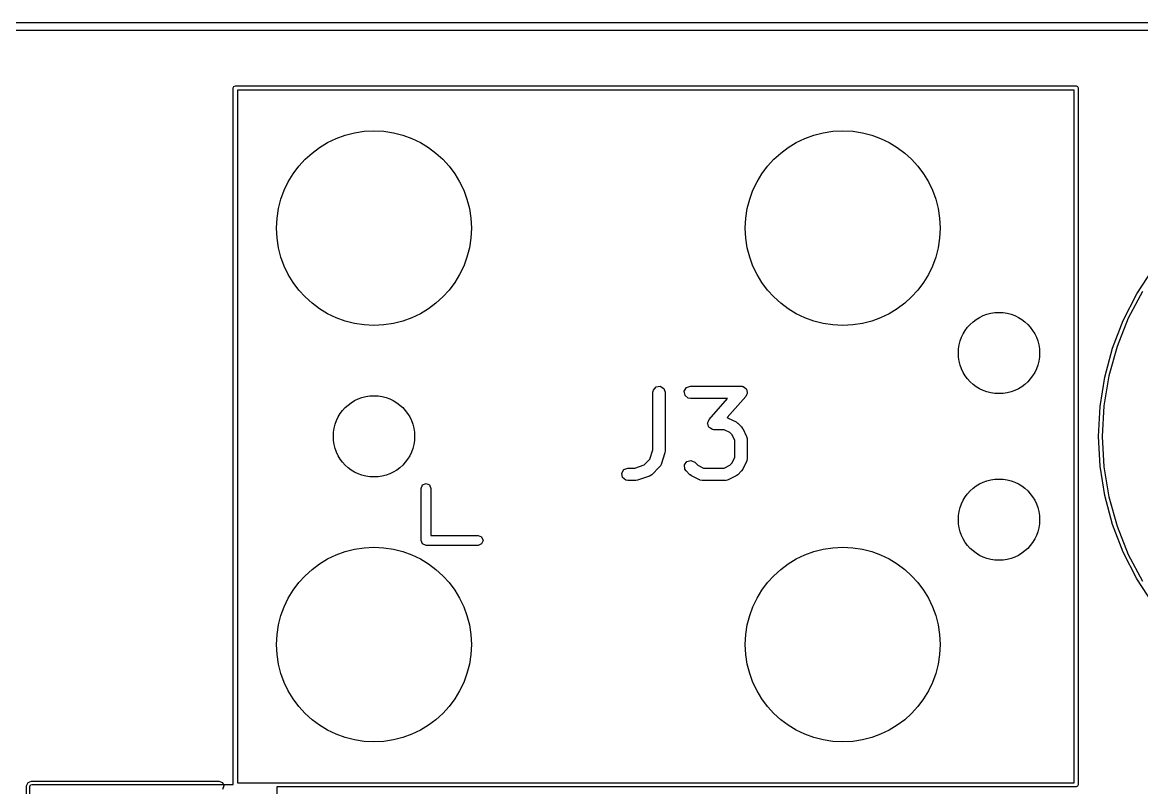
# Model space of a CAD drawing. Extents: x 3.67 to 6.5, y -4.53 to -1.6.
# Drawn here: x 5.646 to 6.183, y -2.137 to -1.77 of the extents above; entities that cross this region are included whole.
import ezdxf

# ---------------------------------------------------------------- set-up
doc = ezdxf.new("R2010")
doc.units = 0
doc.header["$MEASUREMENT"] = 0
doc.layers.add('BLACK', color=7, linetype='CONTINUOUS')

msp = doc.modelspace()

# ---------------------------------------------------------------- linework, layer by layer
at = {"layer": 'BLACK', "linetype": 'CONTINUOUS'}
for p, q in [((3.93701, -1.76969), (6.29921, -1.76969)), ((6.29921, -1.77362), (3.93701, -1.77362)), ((5.74705, -1.80118), (5.74734, -1.80049)), ((5.74705, -2.13563), (5.74705, -1.80118)), ((5.74734, -1.80049), (5.74803, -1.8002)), ((5.74803, -1.8002), (6.15157, -1.8002)), ((5.74902, -1.80217), (5.74902, -2.13484)), ((6.15059, -1.80217), (5.74902, -1.80217)), ((6.15059, -2.13484), (6.15059, -1.80217)), ((6.15157, -1.8002), (6.15227, -1.80049)), ((6.15227, -1.80049), (6.15256, -1.80118)), ((6.15256, -1.80118), (6.15256, -2.13583)), ((6.18073, -1.9001), (6.18853, -1.88809)), ((6.17423, -1.91286), (6.18073, -1.9001)), ((6.1835, -1.89888), (6.17665, -1.9118)), ((6.17665, -1.9118), (6.17124, -1.92539)), ((6.1691, -1.92623), (6.17423, -1.91286)), ((6.16539, -1.94006), (6.1691, -1.92623)), ((6.17124, -1.92539), (6.16733, -1.93947)), ((5.94997, -1.94479), (5.95196, -1.94444)), ((5.95196, -1.94444), (5.95371, -1.94545)), ((5.96454, -1.94509), (5.96644, -1.94439)), ((5.96644, -1.94439), (5.99081, -1.94439)), ((5.99081, -1.94439), (5.99125, -1.94447)), ((5.99125, -1.94447), (5.99139, -1.94445)), ((5.99139, -1.94445), (5.99149, -1.94451)), ((5.99149, -1.94451), (5.99182, -1.94457)), ((5.99182, -1.94457), (5.99243, -1.94508)), ((6.16315, -1.9542), (6.16539, -1.94006)), ((6.16733, -1.93947), (6.16496, -1.9539)), ((5.94849, -1.94735), (5.94867, -1.94634)), ((5.94849, -1.97499), (5.94849, -1.94735)), ((5.94867, -1.94634), (5.94997, -1.94479)), ((5.95371, -1.94545), (5.9544, -1.94735)), ((5.9544, -1.94735), (5.9544, -1.97547)), ((5.96353, -1.94683), (5.96454, -1.94509)), ((5.96388, -1.94882), (5.96353, -1.94683)), ((5.96543, -1.95012), (5.96388, -1.94882)), ((5.96644, -1.9503), (5.96543, -1.95012)), ((5.99304, -1.94929), (5.98408, -1.95953)), ((5.99243, -1.94508), (5.99311, -1.9455)), ((5.99332, -1.94855), (5.99304, -1.94929)), ((5.99311, -1.9455), (5.99319, -1.94572)), ((5.99319, -1.94572), (5.99337, -1.94587)), ((5.99372, -1.94786), (5.99332, -1.94855)), ((5.99337, -1.94587), (5.99351, -1.94665)), ((5.99351, -1.94665), (5.99377, -1.94741)), ((5.99377, -1.94741), (5.99368, -1.94763)), ((5.99368, -1.94763), (5.99372, -1.94786)), ((5.98431, -1.9503), (5.96644, -1.9503)), ((5.97547, -1.9604), (5.98431, -1.9503)), ((6.1624, -1.9685), (6.16315, -1.9542)), ((6.16496, -1.9539), (6.16417, -1.9685)), ((5.97518, -1.96114), (5.97547, -1.9604)), ((5.98408, -1.95953), (5.98432, -1.95957)), ((5.98432, -1.95957), (5.98446, -1.95968)), ((5.98446, -1.95968), (5.98464, -1.9597)), ((5.98464, -1.9597), (5.98838, -1.96158)), ((5.97474, -1.96228), (5.97482, -1.96206)), ((5.97499, -1.96304), (5.97474, -1.96228)), ((5.97478, -1.96183), (5.97518, -1.96114)), ((5.97482, -1.96206), (5.97478, -1.96183)), ((5.97513, -1.96382), (5.97499, -1.96304)), ((5.97531, -1.96397), (5.97513, -1.96382)), ((5.97539, -1.9642), (5.97531, -1.96397)), ((5.97607, -1.96461), (5.97539, -1.9642)), ((5.97668, -1.96512), (5.97607, -1.96461)), ((5.97701, -1.96518), (5.97668, -1.96512)), ((5.97712, -1.96524), (5.97701, -1.96518)), ((5.97725, -1.96522), (5.97712, -1.96524)), ((5.97769, -1.9653), (5.97725, -1.96522)), ((5.98262, -1.9653), (5.97769, -1.9653)), ((5.98531, -1.96665), (5.98262, -1.9653)), ((5.98838, -1.96158), (5.98909, -1.9621)), ((5.98909, -1.9621), (5.98915, -1.96213)), ((5.98915, -1.96213), (5.99103, -1.96401)), ((5.99103, -1.96401), (5.99153, -1.96473)), ((5.99153, -1.96473), (5.99158, -1.96477)), ((5.99158, -1.96477), (5.99345, -1.96852)), ((5.98651, -1.96784), (5.98531, -1.96665)), ((5.98786, -1.97054), (5.98651, -1.96784)), ((5.98786, -1.97852), (5.98786, -1.97054)), ((5.99345, -1.96852), (5.99375, -1.96951)), ((5.99375, -1.96951), (5.99371, -1.96968)), ((5.99371, -1.96968), (5.99377, -1.96984)), ((5.99377, -1.96984), (5.99377, -1.97922)), ((6.16315, -1.9828), (6.1624, -1.9685)), ((6.16417, -1.9685), (6.16496, -1.9831)), ((5.94699, -1.9795), (5.94849, -1.97499)), ((5.95424, -1.9764), (5.95237, -1.98203)), ((5.9544, -1.97547), (5.95424, -1.97634)), ((5.95424, -1.97634), (5.95424, -1.9764)), ((5.93972, -1.98376), (5.94422, -1.98226)), ((5.94422, -1.98226), (5.94699, -1.9795)), ((5.95237, -1.98203), (5.95188, -1.98293)), ((5.96359, -1.9822), (5.96475, -1.98055)), ((5.96377, -1.98422), (5.96359, -1.9822)), ((5.96475, -1.98055), (5.9667, -1.98003)), ((5.9667, -1.98003), (5.96853, -1.98088)), ((5.96853, -1.98088), (5.97007, -1.98242)), ((5.98531, -1.98242), (5.98651, -1.98122)), ((5.98651, -1.98122), (5.98786, -1.97852)), ((5.99345, -1.98054), (5.99158, -1.98429)), ((5.99347, -1.98036), (5.99345, -1.98054)), ((5.99359, -1.98023), (5.99347, -1.98036)), ((5.99377, -1.97922), (5.99359, -1.98023)), ((5.93354, -1.9862), (5.93455, -1.98446)), ((5.93389, -1.98819), (5.93354, -1.9862)), ((5.93455, -1.98446), (5.93645, -1.98376)), ((5.93645, -1.98376), (5.93972, -1.98376)), ((5.94675, -1.98764), (5.94113, -1.98952)), ((5.94689, -1.98753), (5.94675, -1.98764)), ((5.94707, -1.98752), (5.94689, -1.98753)), ((5.94791, -1.98693), (5.94707, -1.98752)), ((5.95166, -1.98318), (5.94791, -1.98693)), ((5.95173, -1.98302), (5.95166, -1.98318)), ((5.95188, -1.98293), (5.95173, -1.98302)), ((5.96435, -1.98506), (5.96377, -1.98422)), ((5.96623, -1.98693), (5.96435, -1.98506)), ((5.96629, -1.98696), (5.96623, -1.98693)), ((5.967, -1.98748), (5.96629, -1.98696)), ((5.97075, -1.98936), (5.967, -1.98748)), ((5.97007, -1.98242), (5.97276, -1.98376)), ((5.97276, -1.98376), (5.98262, -1.98376)), ((5.98262, -1.98376), (5.98531, -1.98242)), ((5.98838, -1.98748), (5.98464, -1.98936)), ((5.98843, -1.98744), (5.98838, -1.98748)), ((5.98915, -1.98693), (5.98843, -1.98744)), ((5.99103, -1.98506), (5.98915, -1.98693)), ((5.99105, -1.985), (5.99103, -1.98506)), ((5.99158, -1.98429), (5.99105, -1.985)), ((6.16539, -1.99695), (6.16315, -1.9828)), ((6.16496, -1.9831), (6.16733, -1.99753)), ((5.8372, -1.9935), (5.8379, -1.99183)), ((5.8379, -1.99183), (5.83957, -1.99114)), ((5.83957, -1.99114), (5.84124, -1.99183)), ((5.84124, -1.99183), (5.84193, -1.9935)), ((5.93544, -1.98949), (5.93389, -1.98819)), ((5.93645, -1.98967), (5.93544, -1.98949)), ((5.94019, -1.98967), (5.93645, -1.98967)), ((5.94026, -1.98965), (5.94019, -1.98967)), ((5.94113, -1.98952), (5.94026, -1.98965)), ((5.97092, -1.98938), (5.97075, -1.98936)), ((5.97106, -1.98949), (5.97092, -1.98938)), ((5.97207, -1.98967), (5.97106, -1.98949)), ((5.98331, -1.98967), (5.97207, -1.98967)), ((5.98348, -1.98961), (5.98331, -1.98967)), ((5.98365, -1.98965), (5.98348, -1.98961)), ((5.98464, -1.98936), (5.98365, -1.98965)), ((5.8372, -2.0185), (5.8372, -1.9935)), ((5.84193, -1.9935), (5.84193, -2.01614)), ((6.1691, -2.01078), (6.16539, -1.99695)), ((6.16733, -1.99753), (6.17124, -2.01162)), ((6.17423, -2.02415), (6.1691, -2.01078)), ((6.17124, -2.01162), (6.17665, -2.02521)), ((5.8379, -2.02017), (5.8372, -2.0185)), ((5.84193, -2.01614), (5.86457, -2.01614)), ((5.86457, -2.01614), (5.86624, -2.01683)), ((5.86624, -2.01683), (5.86693, -2.0185)), ((5.86693, -2.0185), (5.86624, -2.02017)), ((5.83957, -2.02087), (5.8379, -2.02017)), ((5.86457, -2.02087), (5.83957, -2.02087)), ((5.86624, -2.02017), (5.86457, -2.02087)), ((6.18073, -2.03691), (6.17423, -2.02415)), ((6.17665, -2.02521), (6.1835, -2.03812)), ((6.18853, -2.04892), (6.18073, -2.03691)), ((5.64783, -2.13642), (5.64853, -2.13475)), ((5.64783, -2.19429), (5.64783, -2.13642)), ((5.64853, -2.13475), (5.6502, -2.13406)), ((5.64941, -2.13661), (5.6497, -2.13592)), ((5.64941, -2.19409), (5.64941, -2.13661)), ((5.6497, -2.13592), (5.65039, -2.13563)), ((5.6502, -2.13406), (5.74016, -2.13406)), ((5.65039, -2.13563), (5.74705, -2.13563)), ((5.74016, -2.13406), (5.74183, -2.13475)), ((5.74183, -2.13475), (5.74252, -2.13642)), ((5.74252, -2.13642), (5.74183, -2.13809)), ((5.74902, -2.13484), (6.15059, -2.13484)), ((6.15157, -2.13681), (5.76791, -2.13681)), ((5.76791, -2.13681), (5.76791, -2.19409)), ((6.15227, -2.13652), (6.15157, -2.13681)), ((6.15256, -2.13583), (6.15227, -2.13652))]:
    msp.add_line(p, q, dxfattribs=at)
at = {"layer": 'BLACK'}
for centre, radius in [((5.81457, -1.8685), 0.04675), ((6.03957, -1.8685), 0.04675), ((6.11457, -1.9285), 0.0195), ((5.81457, -1.9685), 0.0195), ((6.11457, -2.0085), 0.0195), ((5.81457, -2.0685), 0.04675), ((6.03957, -2.0685), 0.04675)]:
    msp.add_circle(centre, radius, dxfattribs=at)

doc.saveas('drawing.dxf')
